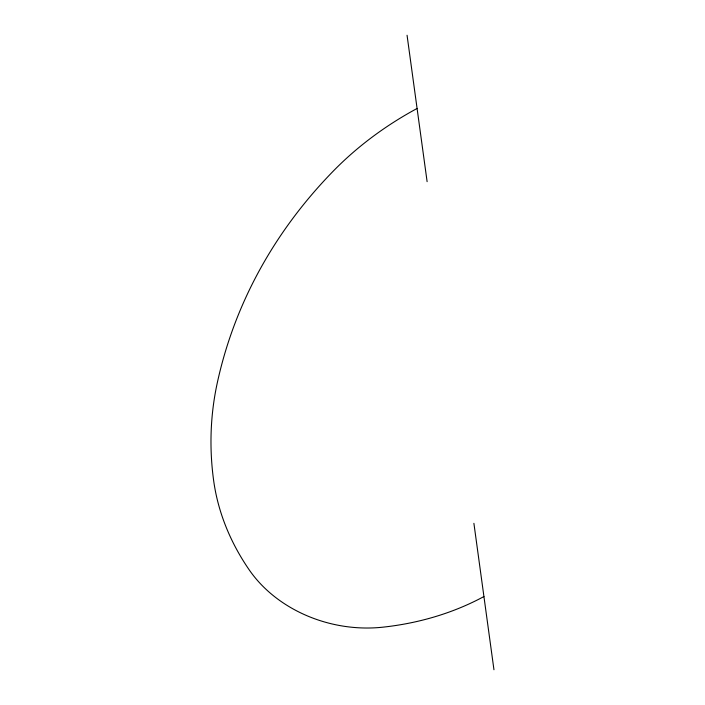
<?xml version="1.0" encoding="UTF-8"?>
<svg xmlns="http://www.w3.org/2000/svg" width="705" height="705" viewBox="0 0 705 705"><rect width="100%" height="100%" fill="white"/><g stroke="black" fill="none" stroke-linecap="round" stroke-linejoin="round"><path stroke-width="1.06" d="M407.058 35.25L427.115 181.67M473.901 523.33L493.958 669.75M417.087 108.464A415.571 337.898 12.1 0 0 332.822 171.562A627.811 510.473 12.1 0 0 217.29 382.833A415.571 337.898 12.1 0 0 213.641 480.528A265.344 215.748 12.1 0 0 249.218 569.869A125.825 102.313 12.1 0 0 382.753 627.186A265.344 215.748 12.1 0 0 483.93 596.536"/></g></svg>
